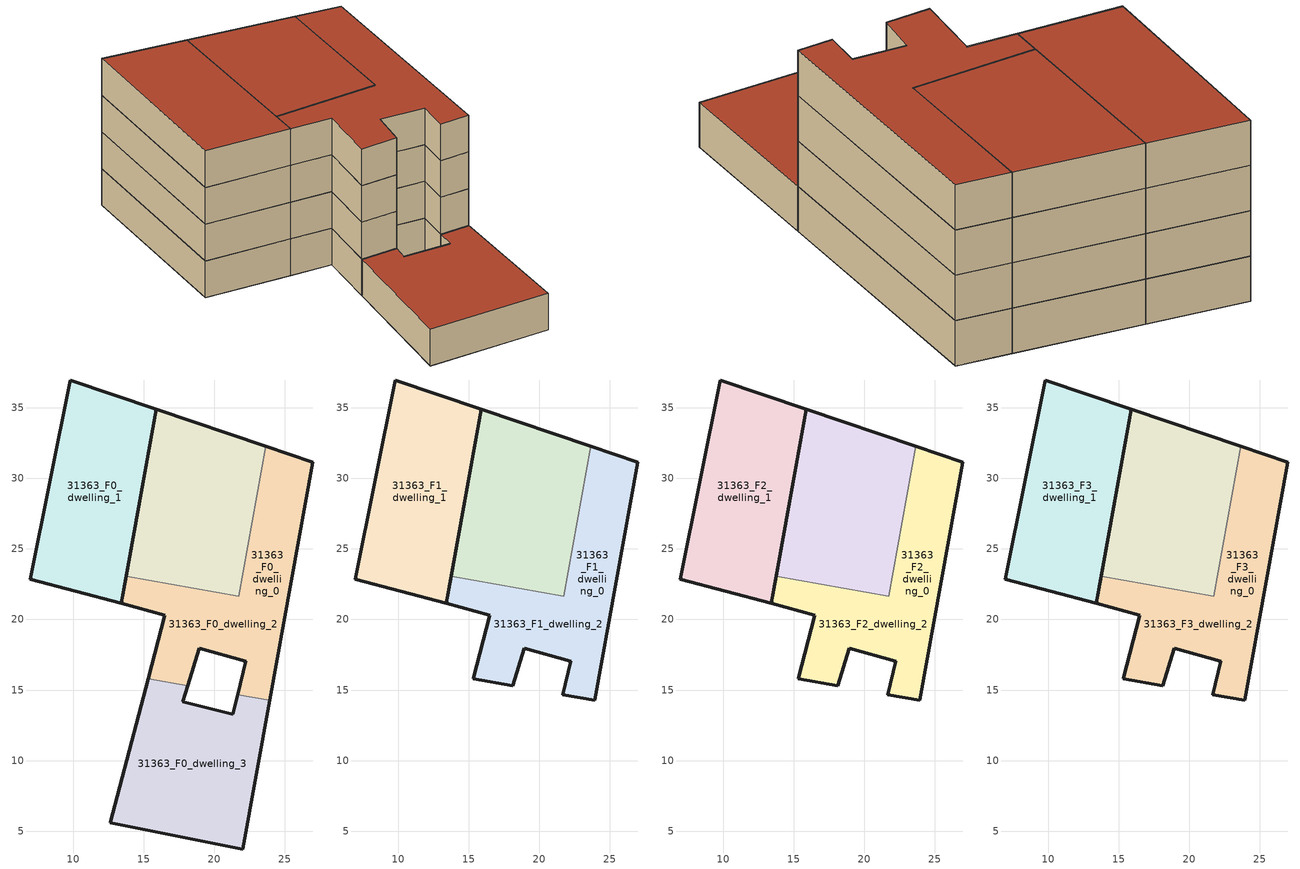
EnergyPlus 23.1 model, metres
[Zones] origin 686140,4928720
31363_F0_dwelling_0
 floor ground (EU_floor_Construction): 13.41,21.13 13.76,23.07 15.9,34.9 9.79,36.97 6.97,22.86 z0; 21.74,21.63 23.66,32.27 15.9,34.9 13.76,23.07 z0; 23.92,14.26 26.97,31.15 23.66,32.27 21.74,21.63 13.76,23.07 13.41,21.13 16.48,20.31 15.31,15.81 18.13,15.3 18.92,17.95 22.24,17.02 21.66,14.67 z0
 wall outside (EU_wall_Construction): 15.9,34.9 13.41,21.13 6.97,22.86 9.79,36.97 15.9,34.9 z0:3
31363_F0_dwelling_1
 floor ground (EU_floor_Construction): 13.41,21.13 13.76,23.07 15.9,34.9 9.79,36.97 6.97,22.86 z0; 21.74,21.63 23.66,32.27 15.9,34.9 13.76,23.07 z0
 wall outside (EU_wall_Construction): 13.76,23.07 15.9,34.9 23.66,32.27 z0:3
 wall to 31363_F0_dwelling_2 (EU_wall_Construction): 23.66,32.27 21.74,21.63 13.76,23.07 z0:3
31363_F0_dwelling_2
 floor ground (EU_floor_Construction): 13.41,21.13 13.76,23.07 15.9,34.9 9.79,36.97 6.97,22.86 z0; 23.92,14.26 26.97,31.15 23.66,32.27 21.74,21.63 13.76,23.07 13.41,21.13 16.48,20.31 15.31,15.81 18.13,15.3 18.92,17.95 22.24,17.02 21.66,14.67 z0
 wall outside (EU_wall_Construction): 23.66,32.27 26.97,31.15 23.92,14.26 / 21.66,14.67 22.24,17.02 18.92,17.95 18.13,15.3 / 15.31,15.81 16.48,20.31 13.41,21.13 13.76,23.07 z0:3
 wall to 31363_F0_dwelling_3 (EU_wall_Construction): 23.92,14.26 21.66,14.67 / 18.13,15.31 15.31,15.81 z0:3
31363_F0_dwelling_3
 floor ground (EU_floor_Construction): 22.02,3.73 23.92,14.26 21.66,14.67 21.32,13.29 17.78,14.15 18.13,15.3 15.31,15.81 12.64,5.58 z0
 wall outside (EU_wall_Construction): 18.13,15.3 17.78,14.15 21.32,13.29 21.66,14.67 / 23.92,14.26 22.02,3.73 12.64,5.58 15.31,15.81 z0:3
 roof outside (EU_roof_Construction): 23.92,14.26 22.02,3.73 12.64,5.58 15.31,15.81 18.13,15.3 17.78,14.15 21.32,13.29 21.66,14.67 z3
31363_F1_dwelling_0
 floor outside (EU_floor_Construction): 23.92,14.26 26.97,31.15 23.66,32.27 21.74,21.63 13.76,23.07 13.41,21.13 16.48,20.31 15.31,15.81 18.13,15.3 18.92,17.95 22.24,17.02 21.66,14.67 z3; 21.74,21.63 23.66,32.27 15.9,34.9 13.76,23.07 z3
 floor to 31363_F0_dwelling_0 (EU_floor_Construction): 13.41,21.13 13.76,23.07 15.9,34.9 9.79,36.97 6.97,22.86 z3
 wall outside (EU_wall_Construction): 15.9,34.9 13.41,21.13 6.97,22.86 9.79,36.97 15.9,34.9 z3:6
31363_F1_dwelling_1
 floor outside (EU_floor_Construction): 13.41,21.13 13.76,23.07 15.9,34.9 9.79,36.97 6.97,22.86 z3
 floor to 31363_F0_dwelling_1 (EU_floor_Construction): 21.74,21.63 23.66,32.27 15.9,34.9 13.76,23.07 z3
 wall outside (EU_wall_Construction): 13.76,23.07 15.9,34.9 23.66,32.27 z3:6
 wall to 31363_F1_dwelling_2 (EU_wall_Construction): 23.66,32.27 21.74,21.63 13.76,23.07 z3:6
31363_F1_dwelling_2
 floor to 31363_F0_dwelling_2 (EU_floor_Construction): 13.41,21.13 13.76,23.07 15.9,34.9 9.79,36.97 6.97,22.86 z3; 23.92,14.26 26.97,31.15 23.66,32.27 21.74,21.63 13.76,23.07 13.41,21.13 16.48,20.31 15.31,15.81 18.13,15.3 18.92,17.95 22.24,17.02 21.66,14.67 z3
 wall outside (EU_wall_Construction): 23.66,32.27 26.97,31.15 23.92,14.26 21.66,14.67 22.24,17.02 18.92,17.95 18.13,15.3 15.31,15.81 16.48,20.31 13.41,21.13 13.76,23.07 z3:6
31363_F2_dwelling_0
 floor outside (EU_floor_Construction): 23.92,14.26 26.97,31.15 23.66,32.27 21.74,21.63 13.76,23.07 13.41,21.13 16.48,20.31 15.31,15.81 18.13,15.3 18.92,17.95 22.24,17.02 21.66,14.67 z6; 21.74,21.63 23.66,32.27 15.9,34.9 13.76,23.07 z6
 floor to 31363_F1_dwelling_0 (EU_floor_Construction): 13.41,21.13 13.76,23.07 15.9,34.9 9.79,36.97 6.97,22.86 z6
 wall outside (EU_wall_Construction): 15.9,34.9 13.41,21.13 6.97,22.86 9.79,36.97 15.9,34.9 z6:9
31363_F2_dwelling_1
 floor outside (EU_floor_Construction): 13.41,21.13 13.76,23.07 15.9,34.9 9.79,36.97 6.97,22.86 z6
 floor to 31363_F1_dwelling_1 (EU_floor_Construction): 21.74,21.63 23.66,32.27 15.9,34.9 13.76,23.07 z6
 wall outside (EU_wall_Construction): 13.76,23.07 15.9,34.9 23.66,32.27 z6:9
 wall to 31363_F2_dwelling_2 (EU_wall_Construction): 23.66,32.27 21.74,21.63 13.76,23.07 z6:9
31363_F2_dwelling_2
 floor to 31363_F1_dwelling_2 (EU_floor_Construction): 13.41,21.13 13.76,23.07 15.9,34.9 9.79,36.97 6.97,22.86 z6; 23.92,14.26 26.97,31.15 23.66,32.27 21.74,21.63 13.76,23.07 13.41,21.13 16.48,20.31 15.31,15.81 18.13,15.3 18.92,17.95 22.24,17.02 21.66,14.67 z6
 wall outside (EU_wall_Construction): 23.66,32.27 26.97,31.15 23.92,14.26 21.66,14.67 22.24,17.02 18.92,17.95 18.13,15.3 15.31,15.81 16.48,20.31 13.41,21.13 13.76,23.07 z6:9
31363_F3_dwelling_0
 floor outside (EU_floor_Construction): 23.92,14.26 26.97,31.15 23.66,32.27 21.74,21.63 13.76,23.07 13.41,21.13 16.48,20.31 15.31,15.81 18.13,15.3 18.92,17.95 22.24,17.02 21.66,14.67 z9; 21.74,21.63 23.66,32.27 15.9,34.9 13.76,23.07 z9
 floor to 31363_F2_dwelling_0 (EU_floor_Construction): 13.41,21.13 13.76,23.07 15.9,34.9 9.79,36.97 6.97,22.86 z9
 wall outside (EU_wall_Construction): 15.9,34.9 13.41,21.13 6.97,22.86 9.79,36.97 15.9,34.9 z9:12
 roof outside (EU_roof_Construction): 15.9,34.9 13.76,23.07 13.41,21.13 6.97,22.86 9.79,36.97 z12; 23.66,32.27 21.74,21.63 13.76,23.07 15.9,34.9 z12; 26.97,31.15 23.92,14.26 21.66,14.67 22.24,17.02 18.92,17.95 18.13,15.3 15.31,15.81 16.48,20.31 13.41,21.13 13.76,23.07 21.74,21.63 23.66,32.27 z12
31363_F3_dwelling_1
 floor outside (EU_floor_Construction): 13.41,21.13 13.76,23.07 15.9,34.9 9.79,36.97 6.97,22.86 z9
 floor to 31363_F2_dwelling_1 (EU_floor_Construction): 21.74,21.63 23.66,32.27 15.9,34.9 13.76,23.07 z9
 wall outside (EU_wall_Construction): 13.76,23.07 15.9,34.9 23.66,32.27 z9:12
 wall to 31363_F3_dwelling_2 (EU_wall_Construction): 23.66,32.27 21.74,21.63 13.76,23.07 z9:12
 roof outside (EU_roof_Construction): 15.9,34.9 13.76,23.07 13.41,21.13 6.97,22.86 9.79,36.97 z12; 23.66,32.27 21.74,21.63 13.76,23.07 15.9,34.9 z12
31363_F3_dwelling_2
 floor to 31363_F2_dwelling_2 (EU_floor_Construction): 13.41,21.13 13.76,23.07 15.9,34.9 9.79,36.97 6.97,22.86 z9; 23.92,14.26 26.97,31.15 23.66,32.27 21.74,21.63 13.76,23.07 13.41,21.13 16.48,20.31 15.31,15.81 18.13,15.3 18.92,17.95 22.24,17.02 21.66,14.67 z9
 wall outside (EU_wall_Construction): 23.66,32.27 26.97,31.15 23.92,14.26 21.66,14.67 22.24,17.02 18.92,17.95 18.13,15.3 15.31,15.81 16.48,20.31 13.41,21.13 13.76,23.07 z9:12
 roof outside (EU_roof_Construction): 15.9,34.9 13.76,23.07 13.41,21.13 6.97,22.86 9.79,36.97 z12; 26.97,31.15 23.92,14.26 21.66,14.67 22.24,17.02 18.92,17.95 18.13,15.3 15.31,15.81 16.48,20.31 13.41,21.13 13.76,23.07 21.74,21.63 23.66,32.27 z12
[Building]
EU S2 Campaign: North Axis {deg}=0; Terrain=City; Solar Distribution=FullExterior
[Site:Location]
Bologna: Latitude {deg}=44.5; Longitude {deg}=11.25; Time Zone {hr}=1; Elevation {m}=37
[SizingPeriod:WeatherFileDays]
AnnualSizingPeriod: Begin Month=1; Begin Day of Month=1; End Month=12; End Day of Month=31; Day of Week for Start Day=Monday; Use Weather File Daylight Saving Period=No; Use Weather File Rain and Snow Indicators=No
[MATERIAL]
EU_InternalMass_Material: Roughness=MediumRough; Thickness {m}=0.1; Conductivity {W/m-K}=1; Density {kg/m3}=1800; Specific Heat {J/kg-K}=900; Thermal Absorptance=0.9; Solar Absorptance=0.7; Visible Absorptance=0.7
[MATERIAL:NOMASS] Roughness=MediumRough; Thermal Absorptance=0.9; Solar Absorptance=0.7; Visible Absorptance=0.7
Name | Thermal Resistance {m2-K/W}
EU_wall_NoMass | 0.937881
EU_roof_NoMass | 0.548572
EU_floor_NoMass | 0.71348
[CONSTRUCTION]
EU_wall_Construction: EU_wall_NoMass
EU_roof_Construction: EU_roof_NoMass
EU_floor_Construction: EU_floor_NoMass
EU_InternalMass_Construction: EU_InternalMass_Material
[ZONE] Type=1; Multiplier=1; Ceiling Height {m}=autocalculate; Floor Area {m2}=autocalculate; Part of Total Floor Area=Yes
Name | Volume {m3}
31363_F0_dwelling_0; 31363_F1_dwelling_0; 31363_F2_dwelling_0; 31363_F3_dwelling_0 | 832.723
31363_F0_dwelling_1; 31363_F1_dwelling_1; 31363_F2_dwelling_1; 31363_F3_dwelling_1 | 555.142
31363_F0_dwelling_2; 31363_F1_dwelling_2; 31363_F2_dwelling_2; 31363_F3_dwelling_2 | 555.157
31363_F0_dwelling_3 | 277.592
[INTERNALMASS] Construction=EU_InternalMass_Construction
Name | Zone or ZoneList | Surface Area {m2}
31363_F0_dwelling_0_EU_InternalMass | 31363_F0_dwelling_0 | 92.5252
31363_F0_dwelling_1_EU_InternalMass | 31363_F0_dwelling_1 | 92.5274
31363_F0_dwelling_2_EU_InternalMass | 31363_F0_dwelling_2 | 92.5279
31363_F0_dwelling_3_EU_InternalMass | 31363_F0_dwelling_3 | 92.5295
31363_F1_dwelling_0_EU_InternalMass | 31363_F1_dwelling_0 | 115.567
31363_F1_dwelling_1_EU_InternalMass | 31363_F1_dwelling_1 | 131.17
31363_F1_dwelling_2_EU_InternalMass | 31363_F1_dwelling_2 | 123.374
31363_F2_dwelling_0_EU_InternalMass | 31363_F2_dwelling_0 | 115.567
31363_F2_dwelling_1_EU_InternalMass | 31363_F2_dwelling_1 | 131.17
31363_F2_dwelling_2_EU_InternalMass | 31363_F2_dwelling_2 | 123.374
31363_F3_dwelling_0_EU_InternalMass | 31363_F3_dwelling_0 | 115.567
31363_F3_dwelling_1_EU_InternalMass | 31363_F3_dwelling_1 | 131.17
31363_F3_dwelling_2_EU_InternalMass | 31363_F3_dwelling_2 | 123.374
[OTHEREQUIPMENT] Fuel Type=Electricity; Design Level Calculation Method=Watts/Area; Power per Zone Floor Area {W/m2}=1; Fraction Latent=0; Fraction Radiant=0; Fraction Lost=0; Carbon Dioxide Generation Rate {m3/s-W}=0; EndUse Subcategory=EU_Step8_InternalGains
Name | Zone or ZoneList or Space or SpaceList | Schedule
EU_Step8_InternalGain_31363_F0_dwelling_0_f000 | 31363_F0_dwelling_0 | EU_Step8_GainSchedule_31363_F0_dwelling_0_f000
EU_Step8_InternalGain_31363_F0_dwelling_1_f000 | 31363_F0_dwelling_1 | EU_Step8_GainSchedule_31363_F0_dwelling_1_f000
EU_Step8_InternalGain_31363_F0_dwelling_2_f000 | 31363_F0_dwelling_2 | EU_Step8_GainSchedule_31363_F0_dwelling_2_f000
EU_Step8_InternalGain_31363_F0_dwelling_3_f000 | 31363_F0_dwelling_3 | EU_Step8_GainSchedule_31363_F0_dwelling_3_f000
EU_Step8_InternalGain_31363_F1_dwelling_0_f000 | 31363_F1_dwelling_0 | EU_Step8_GainSchedule_31363_F1_dwelling_0_f000
EU_Step8_InternalGain_31363_F1_dwelling_1_f000 | 31363_F1_dwelling_1 | EU_Step8_GainSchedule_31363_F1_dwelling_1_f000
EU_Step8_InternalGain_31363_F1_dwelling_2_f000 | 31363_F1_dwelling_2 | EU_Step8_GainSchedule_31363_F1_dwelling_2_f000
EU_Step8_InternalGain_31363_F2_dwelling_0_f000 | 31363_F2_dwelling_0 | EU_Step8_GainSchedule_31363_F2_dwelling_0_f000
EU_Step8_InternalGain_31363_F2_dwelling_1_f000 | 31363_F2_dwelling_1 | EU_Step8_GainSchedule_31363_F2_dwelling_1_f000
EU_Step8_InternalGain_31363_F2_dwelling_2_f000 | 31363_F2_dwelling_2 | EU_Step8_GainSchedule_31363_F2_dwelling_2_f000
EU_Step8_InternalGain_31363_F3_dwelling_0_f000 | 31363_F3_dwelling_0 | EU_Step8_GainSchedule_31363_F3_dwelling_0_f000
EU_Step8_InternalGain_31363_F3_dwelling_1_f000 | 31363_F3_dwelling_1 | EU_Step8_GainSchedule_31363_F3_dwelling_1_f000
EU_Step8_InternalGain_31363_F3_dwelling_2_f000 | 31363_F3_dwelling_2 | EU_Step8_GainSchedule_31363_F3_dwelling_2_f000
[ZONEVENTILATION:DESIGNFLOWRATE] Schedule=EU_AlwaysOn; Design Flow Rate Calculation Method=AirChanges/Hour; Air Changes per Hour {1/hr}=0.687892; Ventilation Type=Natural; Fan Pressure Rise {Pa}=0; Fan Total Efficiency=1; Constant Term Coefficient=1; Temperature Term Coefficient=0; Velocity Term Coefficient=0; Velocity Squared Term Coefficient=0; Minimum Indoor Temperature {C}=-100; Maximum Indoor Temperature {C}=100; Delta Temperature {deltaC}=-100; Minimum Outdoor Temperature {C}=-100; Maximum Outdoor Temperature {C}=100; Maximum Wind Speed {m/s}=40
Name | Zone or ZoneList or Space or SpaceList
EU_ConstantAir_31363_F0_dwelling_0 | 31363_F0_dwelling_0
EU_ConstantAir_31363_F0_dwelling_1 | 31363_F0_dwelling_1
EU_ConstantAir_31363_F0_dwelling_2 | 31363_F0_dwelling_2
EU_ConstantAir_31363_F0_dwelling_3 | 31363_F0_dwelling_3
EU_ConstantAir_31363_F1_dwelling_0 | 31363_F1_dwelling_0
EU_ConstantAir_31363_F1_dwelling_1 | 31363_F1_dwelling_1
EU_ConstantAir_31363_F1_dwelling_2 | 31363_F1_dwelling_2
EU_ConstantAir_31363_F2_dwelling_0 | 31363_F2_dwelling_0
EU_ConstantAir_31363_F2_dwelling_1 | 31363_F2_dwelling_1
EU_ConstantAir_31363_F2_dwelling_2 | 31363_F2_dwelling_2
EU_ConstantAir_31363_F3_dwelling_0 | 31363_F3_dwelling_0
EU_ConstantAir_31363_F3_dwelling_1 | 31363_F3_dwelling_1
EU_ConstantAir_31363_F3_dwelling_2 | 31363_F3_dwelling_2
[HVACTEMPLATE:THERMOSTAT] Constant Heating Setpoint {C}=20; Constant Cooling Setpoint {C}=50
EU_HeatOnly_31363_F0_dwelling_0; EU_HeatOnly_31363_F0_dwelling_1; EU_HeatOnly_31363_F0_dwelling_2; EU_HeatOnly_31363_F0_dwelling_3; EU_HeatOnly_31363_F1_dwelling_0; EU_HeatOnly_31363_F1_dwelling_1; EU_HeatOnly_31363_F1_dwelling_2; EU_HeatOnly_31363_F2_dwelling_0; EU_HeatOnly_31363_F2_dwelling_1; EU_HeatOnly_31363_F2_dwelling_2; EU_HeatOnly_31363_F3_dwelling_0; EU_HeatOnly_31363_F3_dwelling_1; EU_HeatOnly_31363_F3_dwelling_2
[HVACTEMPLATE:ZONE:IDEALLOADSAIRSYSTEM] System Availability Schedule=EU_AlwaysOn; Maximum Heating Supply Air Temperature {C}=50; Minimum Cooling Supply Air Temperature {C}=13; Maximum Heating Supply Air Humidity Ratio {kgWater/kgDryAir}=0.0156; Minimum Cooling Supply Air Humidity Ratio {kgWater/kgDryAir}=0.0077; Heating Limit=NoLimit; Cooling Limit=NoLimit; Heating Availability Schedule=EU_AlwaysOn; Cooling Availability Schedule=EU_CoolingOff; Dehumidification Control Type=ConstantSensibleHeatRatio; Cooling Sensible Heat Ratio=0.7; Dehumidification Setpoint {percent}=60; Humidification Control Type=None; Humidification Setpoint {percent}=30; Outdoor Air Method=None; Outdoor Air Flow Rate per Person {m3/s}=0.00944; Outdoor Air Flow Rate per Zone Floor Area {m3/s-m2}=0; Outdoor Air Flow Rate per Zone {m3/s}=0; Demand Controlled Ventilation Type=None; Outdoor Air Economizer Type=NoEconomizer; Heat Recovery Type=None; Sensible Heat Recovery Effectiveness=0.7; Latent Heat Recovery Effectiveness=0.65
Name | Template Thermostat
31363_F0_dwelling_0 | EU_HeatOnly_31363_F0_dwelling_0
31363_F0_dwelling_1 | EU_HeatOnly_31363_F0_dwelling_1
31363_F0_dwelling_2 | EU_HeatOnly_31363_F0_dwelling_2
31363_F0_dwelling_3 | EU_HeatOnly_31363_F0_dwelling_3
31363_F1_dwelling_0 | EU_HeatOnly_31363_F1_dwelling_0
31363_F1_dwelling_1 | EU_HeatOnly_31363_F1_dwelling_1
31363_F1_dwelling_2 | EU_HeatOnly_31363_F1_dwelling_2
31363_F2_dwelling_0 | EU_HeatOnly_31363_F2_dwelling_0
31363_F2_dwelling_1 | EU_HeatOnly_31363_F2_dwelling_1
31363_F2_dwelling_2 | EU_HeatOnly_31363_F2_dwelling_2
31363_F3_dwelling_0 | EU_HeatOnly_31363_F3_dwelling_0
31363_F3_dwelling_1 | EU_HeatOnly_31363_F3_dwelling_1
31363_F3_dwelling_2 | EU_HeatOnly_31363_F3_dwelling_2
[SIZING:ZONE] Zone Cooling Design Supply Air Temperature Input Method=SupplyAirTemperature; Zone Cooling Design Supply Air Temperature {C}=13; Zone Heating Design Supply Air Temperature Input Method=SupplyAirTemperature; Zone Heating Design Supply Air Temperature {C}=50; Zone Cooling Design Supply Air Humidity Ratio {kgWater/kgDryAir}=0.008; Zone Heating Design Supply Air Humidity Ratio {kgWater/kgDryAir}=0.008; Cooling Design Air Flow Method=DesignDay; Cooling Design Air Flow Rate {m3/s}=0; Cooling Minimum Air Flow per Zone Floor Area {m3/s-m2}=0.000762; Cooling Minimum Air Flow {m3/s}=0; Cooling Minimum Air Flow Fraction=0.2; Heating Design Air Flow Method=DesignDay; Heating Design Air Flow Rate {m3/s}=0; Heating Maximum Air Flow per Zone Floor Area {m3/s-m2}=0.002032; Heating Maximum Air Flow {m3/s}=0.141576; Heating Maximum Air Flow Fraction=0.3; Account for Dedicated Outdoor Air System=No; Dedicated Outdoor Air System Control Strategy=NeutralSupplyAir; Dedicated Outdoor Air Low Setpoint Temperature for Design {C}=autosize; Dedicated Outdoor Air High Setpoint Temperature for Design {C}=autosize; Zone Load Sizing Method=Sensible Load Only No Latent Load; Zone Latent Cooling Design Supply Air Humidity Ratio Input Method=HumidityRatioDifference; Zone Cooling Design Supply Air Humidity Ratio Difference {kgWater/kgDryAir}=0.005; Zone Latent Heating Design Supply Air Humidity Ratio Input Method=HumidityRatioDifference; Zone Humidification Design Supply Air Humidity Ratio Difference {kgWater/kgDryAir}=0.005
31363_F0_dwelling_0; 31363_F0_dwelling_1; 31363_F0_dwelling_2; 31363_F0_dwelling_3; 31363_F1_dwelling_0; 31363_F1_dwelling_1; 31363_F1_dwelling_2; 31363_F2_dwelling_0; 31363_F2_dwelling_1; 31363_F2_dwelling_2; 31363_F3_dwelling_0; 31363_F3_dwelling_1; 31363_F3_dwelling_2
[SCHEDULE:CONSTANT]
Name | Hourly Value
EU_AlwaysOn | 1
EU_CoolingOff | 0
[SCHEDULE:FILE] Column Number=1; Rows to Skip at Top=0; Number of Hours of Data=8760; Column Separator=Comma; Interpolate to Timestep=No; Minutes per Item=60; Adjust Schedule for Daylight Savings=Yes
Name | File
EU_Step8_GainSchedule_31363_F0_dwelling_0_f000 | 31363_F0_dwelling_0_gain.csv
EU_Step8_GainSchedule_31363_F0_dwelling_1_f000 | 31363_F0_dwelling_1_gain.csv
EU_Step8_GainSchedule_31363_F0_dwelling_2_f000 | 31363_F0_dwelling_2_gain.csv
EU_Step8_GainSchedule_31363_F0_dwelling_3_f000 | 31363_F0_dwelling_3_gain.csv
EU_Step8_GainSchedule_31363_F1_dwelling_0_f000 | 31363_F1_dwelling_0_gain.csv
EU_Step8_GainSchedule_31363_F1_dwelling_1_f000 | 31363_F1_dwelling_1_gain.csv
EU_Step8_GainSchedule_31363_F1_dwelling_2_f000 | 31363_F1_dwelling_2_gain.csv
EU_Step8_GainSchedule_31363_F2_dwelling_0_f000 | 31363_F2_dwelling_0_gain.csv
EU_Step8_GainSchedule_31363_F2_dwelling_1_f000 | 31363_F2_dwelling_1_gain.csv
EU_Step8_GainSchedule_31363_F2_dwelling_2_f000 | 31363_F2_dwelling_2_gain.csv
EU_Step8_GainSchedule_31363_F3_dwelling_0_f000 | 31363_F3_dwelling_0_gain.csv
EU_Step8_GainSchedule_31363_F3_dwelling_1_f000 | 31363_F3_dwelling_1_gain.csv
EU_Step8_GainSchedule_31363_F3_dwelling_2_f000 | 31363_F3_dwelling_2_gain.csv
